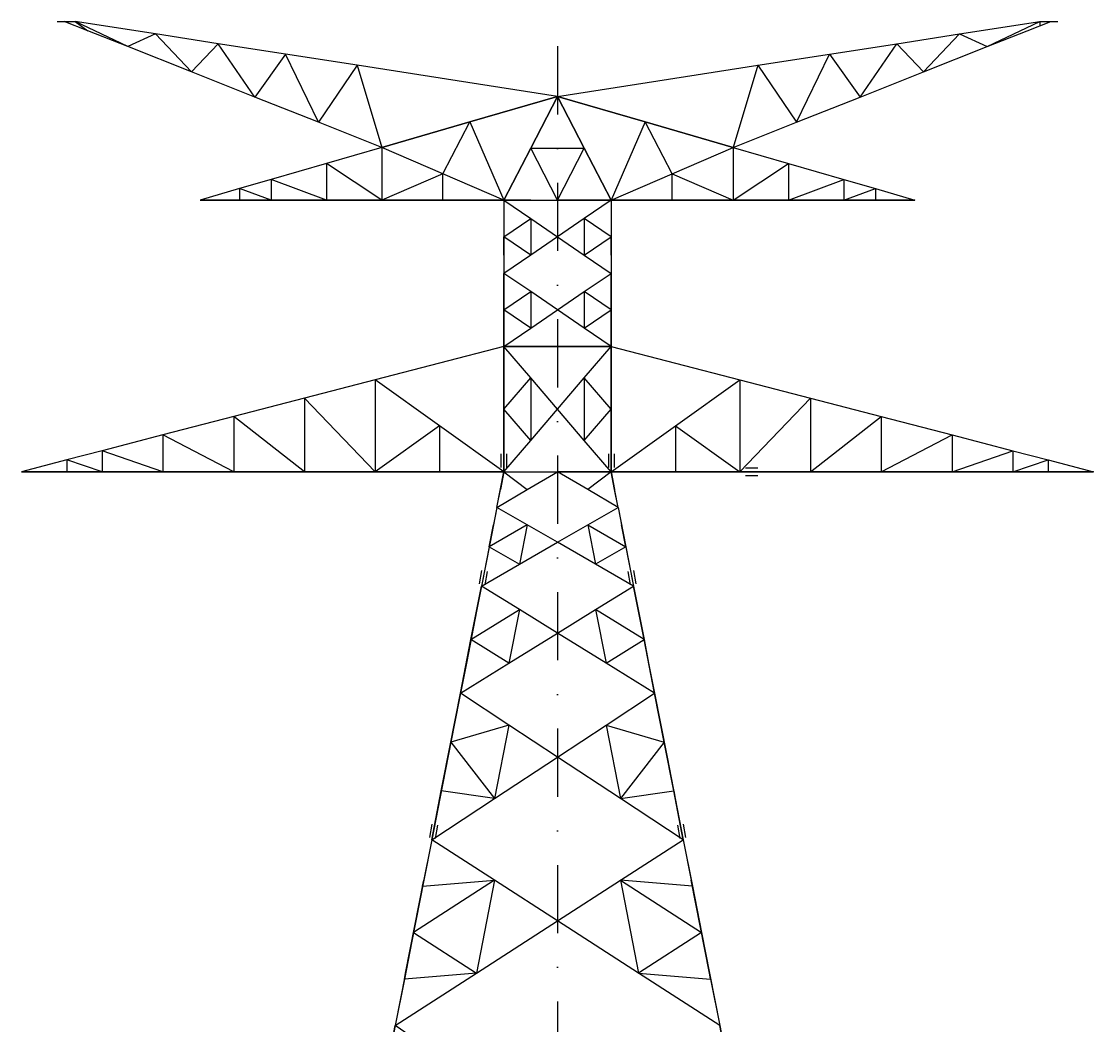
# Model space of a CAD drawing. Extents: x 554281 to 570501, y -47677 to -36197.
# Drawn here: x 562955 to 564527, y -46184 to -44712 of the extents above; entities that cross this region are included whole.
import ezdxf

# ---------------------------------------------------------------- set-up
doc = ezdxf.new("R2010")
doc.units = 0
doc.header["$LTSCALE"] = 200
doc.header["$MEASUREMENT"] = 0
doc.linetypes.add('DASHDOT', pattern=[1, 0.5, -0.25, 0, -0.25])
doc.layers.add('LS', color=7, linetype='CONTINUOUS')
doc.layers.add('MZ', color=6, linetype='DASHDOT')

msp = doc.modelspace()

# ---------------------------------------------------------------- linework, layer by layer
at = {"layer": 'LS', "color": 6, "ltscale": 0.01}
for p, q in [((563007.608, -44712.007), (563018.088, -44712.007)), ((563052.567, -44725.684), (563018.088, -44712.007)), ((563052.567, -44725.684), (563018.088, -44712.007)), ((563018.088, -44712.007), (563033.808, -44712.007)), ((563111.203, -44748.949), (563033.808, -44712.007)), ((563111.203, -44748.949), (563033.808, -44712.007)), ((563033.808, -44712.007), (563052.567, -44725.684)), ((563033.808, -44712.007), (563052.567, -44725.684)), ((563151.918, -44730.4), (563033.808, -44712.007)), ((563151.918, -44730.4), (563033.808, -44712.007)), ((564330.498, -44730.4), (564448.608, -44712.007)), ((564330.498, -44730.4), (564448.608, -44712.007)), ((564371.213, -44748.949), (564448.608, -44712.007)), ((564371.213, -44748.949), (564448.608, -44712.007)), ((564429.849, -44725.684), (564464.328, -44712.007)), ((564429.849, -44725.684), (564464.328, -44712.007)), ((564448.608, -44712.007), (564464.328, -44712.007)), ((564448.608, -44712.007), (564448.608, -44718.243)), ((564464.328, -44712.007), (564474.808, -44712.007)), ((563111.203, -44748.949), (563052.567, -44725.684)), ((563111.203, -44748.949), (563052.567, -44725.684)), ((563111.203, -44748.949), (563052.567, -44725.684)), ((563111.203, -44748.949), (563052.567, -44725.684)), ((563151.918, -44730.4), (563111.203, -44748.949)), ((563151.918, -44730.4), (563111.203, -44748.949)), ((563204.37, -44785.891), (563151.918, -44730.4)), ((563204.37, -44785.891), (563151.918, -44730.4)), ((563243.827, -44744.652), (563151.918, -44730.4)), ((563243.827, -44744.652), (563151.918, -44730.4)), ((563243.827, -44744.652), (563151.918, -44730.4)), ((563243.827, -44744.652), (563151.918, -44730.4)), ((564238.589, -44744.652), (564330.498, -44730.4)), ((564238.589, -44744.652), (564330.498, -44730.4)), ((564238.589, -44744.652), (564330.498, -44730.4)), ((564238.589, -44744.652), (564330.498, -44730.4)), ((564278.046, -44785.891), (564330.498, -44730.4)), ((564278.046, -44785.891), (564330.498, -44730.4)), ((564330.498, -44730.4), (564371.213, -44748.949)), ((564330.498, -44730.4), (564371.213, -44748.949)), ((564371.213, -44748.949), (564429.849, -44725.684)), ((564371.213, -44748.949), (564429.849, -44725.684)), ((564371.213, -44748.949), (564429.849, -44725.684)), ((564371.213, -44748.949), (564429.849, -44725.684)), ((563204.37, -44785.891), (563111.203, -44748.949)), ((563204.37, -44785.891), (563111.203, -44748.949)), ((563204.37, -44785.891), (563111.203, -44748.949)), ((563204.37, -44785.891), (563111.203, -44748.949)), ((563243.827, -44744.652), (563204.37, -44785.891)), ((563243.827, -44744.652), (563204.37, -44785.891)), ((563297.485, -44822.833), (563243.827, -44744.652)), ((563297.485, -44822.833), (563243.827, -44744.652)), ((563342.234, -44760.006), (563243.827, -44744.652)), ((563342.234, -44760.006), (563243.827, -44744.652)), ((563342.234, -44760.006), (563243.827, -44744.652)), ((563342.234, -44760.006), (563243.827, -44744.652)), ((564140.182, -44760.006), (564238.589, -44744.652)), ((564140.182, -44760.006), (564238.589, -44744.652)), ((564140.182, -44760.006), (564238.589, -44744.652)), ((564140.182, -44760.006), (564238.589, -44744.652)), ((564184.931, -44822.833), (564238.589, -44744.652)), ((564184.931, -44822.833), (564238.589, -44744.652)), ((564238.589, -44744.652), (564278.046, -44785.891)), ((564238.589, -44744.652), (564278.046, -44785.891)), ((564278.046, -44785.891), (564371.213, -44748.949)), ((564278.046, -44785.891), (564371.213, -44748.949)), ((564278.046, -44785.891), (564371.213, -44748.949)), ((564278.046, -44785.891), (564371.213, -44748.949)), ((563342.234, -44760.006), (563297.485, -44822.833)), ((563342.234, -44760.006), (563297.485, -44822.833)), ((563390.6, -44859.775), (563342.234, -44760.006)), ((563390.6, -44859.775), (563342.234, -44760.006)), ((563447.244, -44776.302), (563342.234, -44760.006)), ((563447.244, -44776.302), (563342.234, -44760.006)), ((563447.244, -44776.302), (563342.234, -44760.006)), ((563447.244, -44776.302), (563342.234, -44760.006)), ((564035.172, -44776.302), (564140.182, -44760.006)), ((564035.172, -44776.302), (564140.182, -44760.006)), ((564035.172, -44776.302), (564140.182, -44760.006)), ((564035.172, -44776.302), (564140.182, -44760.006)), ((564091.816, -44859.775), (564140.182, -44760.006)), ((564091.816, -44859.775), (564140.182, -44760.006)), ((564140.182, -44760.006), (564184.931, -44822.833)), ((564140.182, -44760.006), (564184.931, -44822.833)), ((563297.485, -44822.833), (563204.37, -44785.891)), ((563297.485, -44822.833), (563204.37, -44785.891)), ((563297.485, -44822.833), (563204.37, -44785.891)), ((563297.485, -44822.833), (563204.37, -44785.891)), ((563447.244, -44776.302), (563390.6, -44859.775)), ((563447.244, -44776.302), (563390.6, -44859.775)), ((563447.244, -44776.302), (563483.767, -44896.717)), ((563447.244, -44776.302), (563483.767, -44896.717)), ((563447.244, -44776.302), (563483.767, -44896.717)), ((563447.244, -44776.302), (563483.767, -44896.717)), ((563594.226, -44799.201), (563447.244, -44776.302)), ((563594.226, -44799.201), (563447.244, -44776.302)), ((563594.226, -44799.201), (563447.244, -44776.302)), ((563888.19, -44799.201), (564035.172, -44776.302)), ((563888.19, -44799.201), (564035.172, -44776.302)), ((563888.19, -44799.201), (564035.172, -44776.302)), ((563888.19, -44799.201), (564035.172, -44776.302)), ((564035.172, -44776.302), (563998.649, -44896.717)), ((564035.172, -44776.302), (563998.649, -44896.717)), ((564035.172, -44776.302), (563998.649, -44896.717)), ((564035.172, -44776.302), (563998.649, -44896.717)), ((564035.172, -44776.302), (564091.816, -44859.775)), ((564035.172, -44776.302), (564091.816, -44859.775)), ((564184.931, -44822.833), (564278.046, -44785.891)), ((564184.931, -44822.833), (564278.046, -44785.891)), ((564184.931, -44822.833), (564278.046, -44785.891)), ((564184.931, -44822.833), (564278.046, -44785.891)), ((563741.208, -44822.047), (563594.226, -44799.201)), ((563741.208, -44822.047), (563594.226, -44799.201)), ((563741.208, -44822.047), (563594.226, -44799.201)), ((563741.208, -44822.047), (563888.19, -44799.201)), ((563741.208, -44822.047), (563888.19, -44799.201)), ((563741.208, -44822.047), (563888.19, -44799.201)), ((563741.208, -44822.047), (563888.19, -44799.201)), ((563390.6, -44859.775), (563297.485, -44822.833)), ((563390.6, -44859.775), (563297.485, -44822.833)), ((563390.6, -44859.775), (563297.485, -44822.833)), ((563390.6, -44859.775), (563297.485, -44822.833)), ((563741.208, -44822.047), (563612.461, -44859.356)), ((563741.208, -44822.047), (563612.461, -44859.356)), ((563612.461, -44859.356), (563741.208, -44822.047)), ((563612.461, -44859.356), (563741.208, -44822.047)), ((563741.208, -44822.047), (563701.908, -44898.027)), ((563741.208, -44822.047), (563701.908, -44898.027)), ((563701.908, -44898.027), (563741.208, -44822.047)), ((563701.908, -44898.027), (563741.208, -44822.047)), ((563741.208, -44822.047), (563780.508, -44898.027)), ((563741.208, -44822.047), (563780.508, -44898.027)), ((563741.208, -44822.047), (563869.955, -44859.356)), ((563741.208, -44822.047), (563869.955, -44859.356)), ((563780.508, -44898.027), (563741.208, -44822.047)), ((563780.508, -44898.027), (563741.208, -44822.047)), ((563869.955, -44859.356), (563741.208, -44822.047)), ((563869.955, -44859.356), (563741.208, -44822.047)), ((564091.816, -44859.775), (564184.931, -44822.833)), ((564091.816, -44859.775), (564184.931, -44822.833)), ((564091.816, -44859.775), (564184.931, -44822.833)), ((564091.816, -44859.775), (564184.931, -44822.833)), ((563483.767, -44896.717), (563390.6, -44859.775)), ((563483.767, -44896.717), (563390.6, -44859.775)), ((563483.767, -44896.717), (563390.6, -44859.775)), ((563483.767, -44896.717), (563390.6, -44859.775)), ((563612.461, -44859.356), (563483.767, -44896.717)), ((563612.461, -44859.356), (563483.767, -44896.717)), ((563483.767, -44896.717), (563612.461, -44859.356)), ((563483.767, -44896.717), (563612.461, -44859.356)), ((563573.161, -44935.336), (563612.461, -44859.356)), ((563573.161, -44935.336), (563612.461, -44859.356)), ((563612.461, -44859.356), (563662.608, -44974.007)), ((563612.461, -44859.356), (563662.608, -44974.007)), ((563869.955, -44859.356), (563819.808, -44974.007)), ((563869.955, -44859.356), (563819.808, -44974.007)), ((563869.955, -44859.356), (563998.649, -44896.717)), ((563869.955, -44859.356), (563998.649, -44896.717)), ((563909.255, -44935.336), (563869.955, -44859.356)), ((563909.255, -44935.336), (563869.955, -44859.356)), ((563998.649, -44896.717), (563869.955, -44859.356)), ((563998.649, -44896.717), (563869.955, -44859.356)), ((563998.649, -44896.717), (564091.816, -44859.775)), ((563998.649, -44896.717), (564091.816, -44859.775)), ((563998.649, -44896.717), (564091.816, -44859.775)), ((563998.649, -44896.717), (564091.816, -44859.775)), ((563483.767, -44896.717), (563402.599, -44920.245)), ((563483.767, -44896.717), (563402.599, -44920.245)), ((563573.161, -44935.336), (563483.767, -44896.717)), ((563573.161, -44935.336), (563483.767, -44896.717)), ((563483.767, -44896.717), (563483.767, -44974.007)), ((563483.767, -44896.717), (563483.767, -44974.007)), ((563573.161, -44935.336), (563483.767, -44896.717)), ((563573.161, -44935.336), (563483.767, -44896.717)), ((563483.767, -44896.717), (563483.767, -44974.007)), ((563483.767, -44896.717), (563483.767, -44974.007)), ((563701.908, -44898.027), (563662.608, -44974.007)), ((563701.908, -44898.027), (563662.608, -44974.007)), ((563662.608, -44974.007), (563701.908, -44898.027)), ((563662.608, -44974.007), (563701.908, -44898.027)), ((563741.208, -44974.007), (563701.908, -44898.027)), ((563741.208, -44974.007), (563701.908, -44898.027)), ((563701.908, -44898.027), (563780.508, -44898.027)), ((563701.908, -44898.027), (563780.508, -44898.027)), ((563741.208, -44974.007), (563780.508, -44898.027)), ((563741.208, -44974.007), (563780.508, -44898.027)), ((563780.508, -44898.027), (563819.808, -44974.007)), ((563780.508, -44898.027), (563819.808, -44974.007)), ((563819.808, -44974.007), (563780.508, -44898.027)), ((563819.808, -44974.007), (563780.508, -44898.027)), ((563909.255, -44935.336), (563998.649, -44896.717)), ((563909.255, -44935.336), (563998.649, -44896.717)), ((563909.255, -44935.336), (563998.649, -44896.717)), ((563909.255, -44935.336), (563998.649, -44896.717)), ((563998.649, -44896.717), (563998.649, -44974.007)), ((563998.649, -44896.717), (563998.649, -44974.007)), ((563998.649, -44896.717), (563998.649, -44974.007)), ((563998.649, -44896.717), (563998.649, -44974.007)), ((563998.649, -44896.717), (564079.817, -44920.245)), ((563998.649, -44896.717), (564079.817, -44920.245)), ((563402.599, -44920.245), (563321.484, -44943.772)), ((563402.599, -44920.245), (563321.484, -44943.772)), ((563483.767, -44974.007), (563402.599, -44920.245)), ((563483.767, -44974.007), (563402.599, -44920.245)), ((563402.599, -44920.245), (563402.652, -44974.007)), ((563402.599, -44920.245), (563402.652, -44974.007)), ((563998.649, -44974.007), (564079.817, -44920.245)), ((563998.649, -44974.007), (564079.817, -44920.245)), ((564079.817, -44920.245), (564079.764, -44974.007)), ((564079.817, -44920.245), (564079.764, -44974.007)), ((564079.817, -44920.245), (564160.932, -44943.772)), ((564079.817, -44920.245), (564160.932, -44943.772)), ((563573.161, -44935.336), (563483.767, -44974.007)), ((563573.161, -44935.336), (563483.767, -44974.007)), ((563662.608, -44974.007), (563573.161, -44935.336)), ((563662.608, -44974.007), (563573.161, -44935.336)), ((563662.608, -44974.007), (563573.161, -44935.336)), ((563662.608, -44974.007), (563573.161, -44935.336)), ((563573.214, -44974.007), (563573.161, -44935.336)), ((563573.214, -44974.007), (563573.161, -44935.336)), ((563819.808, -44974.007), (563909.255, -44935.336)), ((563819.808, -44974.007), (563909.255, -44935.336)), ((563819.808, -44974.007), (563909.255, -44935.336)), ((563819.808, -44974.007), (563909.255, -44935.336)), ((563909.202, -44974.007), (563909.255, -44935.336)), ((563909.202, -44974.007), (563909.255, -44935.336)), ((563909.255, -44935.336), (563998.649, -44974.007)), ((563909.255, -44935.336), (563998.649, -44974.007)), ((563275.162, -44957.187), (563217.208, -44974.007)), ((563275.162, -44957.187), (563217.208, -44974.007)), ((563321.484, -44943.772), (563275.162, -44957.187)), ((563321.484, -44943.772), (563275.162, -44957.187)), ((563321.536, -44974.007), (563275.162, -44957.187)), ((563321.536, -44974.007), (563275.162, -44957.187)), ((563275.162, -44957.187), (563275.162, -44974.007)), ((563275.162, -44957.187), (563275.162, -44974.007)), ((563402.652, -44974.007), (563321.484, -44943.772)), ((563402.652, -44974.007), (563321.484, -44943.772)), ((563321.484, -44943.772), (563321.536, -44974.007)), ((563321.484, -44943.772), (563321.536, -44974.007)), ((563321.484, -44943.772), (563321.536, -44974.007)), ((564079.764, -44974.007), (564160.932, -44943.772)), ((564079.764, -44974.007), (564160.932, -44943.772)), ((564160.932, -44943.772), (564160.88, -44974.007)), ((564160.932, -44943.772), (564160.88, -44974.007)), ((564160.932, -44943.772), (564160.88, -44974.007)), ((564160.88, -44974.007), (564207.254, -44957.187)), ((564160.88, -44974.007), (564207.254, -44957.187)), ((564160.932, -44943.772), (564207.254, -44957.187)), ((564160.932, -44943.772), (564207.254, -44957.187)), ((564207.254, -44957.187), (564207.254, -44974.007)), ((564207.254, -44957.187), (564207.254, -44974.007)), ((564207.254, -44957.187), (564265.208, -44974.007)), ((564207.254, -44957.187), (564265.208, -44974.007)), ((563217.208, -44974.007), (563275.162, -44974.007)), ((563275.162, -44974.007), (563217.208, -44974.007)), ((563275.162, -44974.007), (563217.208, -44974.007)), ((563275.162, -44974.007), (563217.208, -44974.007)), ((563275.162, -44974.007), (563321.536, -44974.007)), ((563321.536, -44974.007), (563275.162, -44974.007)), ((563321.536, -44974.007), (563275.162, -44974.007)), ((563321.536, -44974.007), (563275.162, -44974.007)), ((563321.536, -44974.007), (563402.652, -44974.007)), ((563402.652, -44974.007), (563321.536, -44974.007)), ((563402.652, -44974.007), (563321.536, -44974.007)), ((563402.652, -44974.007), (563321.536, -44974.007)), ((563402.652, -44974.007), (563483.767, -44974.007)), ((563483.767, -44974.007), (563402.652, -44974.007)), ((563483.767, -44974.007), (563402.652, -44974.007)), ((563483.767, -44974.007), (563402.652, -44974.007)), ((563483.767, -44974.007), (563573.214, -44974.007)), ((563573.214, -44974.007), (563483.767, -44974.007)), ((563573.214, -44974.007), (563483.767, -44974.007)), ((563573.214, -44974.007), (563483.767, -44974.007)), ((563573.214, -44974.007), (563662.608, -44974.007)), ((563662.608, -44974.007), (563573.214, -44974.007)), ((563662.608, -44974.007), (563573.214, -44974.007)), ((563662.608, -44974.007), (563573.214, -44974.007)), ((563662.608, -44974.007), (563662.608, -45027.717)), ((563662.608, -44974.007), (563662.608, -45027.717)), ((563662.608, -44974.007), (563701.908, -45000.836)), ((563662.608, -44974.007), (563701.908, -45000.836)), ((563662.608, -44974.007), (563662.608, -45000.836)), ((563662.608, -44974.007), (563662.608, -45000.836)), ((563662.608, -44974.007), (563741.208, -44974.007)), ((563662.608, -44974.007), (563741.208, -44974.007)), ((563701.908, -44974.007), (563662.608, -44974.007)), ((563662.608, -44974.007), (563701.908, -44974.007)), ((563662.608, -44974.007), (563701.908, -44974.007)), ((563662.608, -44974.007), (563701.908, -44974.007)), ((563701.908, -44974.007), (563780.508, -44974.007)), ((563701.908, -44974.007), (563780.508, -44974.007)), ((563701.908, -44974.007), (563741.208, -44974.007)), ((563701.908, -44974.007), (563741.208, -44974.007)), ((563741.208, -44974.007), (563819.808, -44974.007)), ((563741.208, -44974.007), (563819.808, -44974.007)), ((563780.508, -44974.007), (563741.208, -44974.007)), ((563780.508, -44974.007), (563741.208, -44974.007)), ((563819.808, -44974.007), (563780.508, -45000.836)), ((563819.808, -44974.007), (563780.508, -45000.836)), ((563780.508, -44974.007), (563819.808, -44974.007)), ((563780.508, -44974.007), (563819.808, -44974.007)), ((563819.808, -44974.007), (563780.508, -44974.007)), ((563819.808, -44974.007), (563780.508, -44974.007)), ((563819.808, -44974.007), (563819.808, -45027.717)), ((563819.808, -44974.007), (563819.808, -45027.717)), ((563819.808, -44974.007), (563819.808, -45000.836)), ((563819.808, -44974.007), (563819.808, -45000.836)), ((563819.808, -44974.007), (563909.202, -44974.007)), ((563909.202, -44974.007), (563819.808, -44974.007)), ((563819.808, -44974.007), (563909.202, -44974.007)), ((563819.808, -44974.007), (563909.202, -44974.007)), ((563909.202, -44974.007), (563998.649, -44974.007)), ((563998.649, -44974.007), (563909.202, -44974.007)), ((563909.202, -44974.007), (563998.649, -44974.007)), ((563909.202, -44974.007), (563998.649, -44974.007)), ((563998.649, -44974.007), (564079.764, -44974.007)), ((564079.764, -44974.007), (563998.649, -44974.007)), ((563998.649, -44974.007), (564079.764, -44974.007)), ((563998.649, -44974.007), (564079.764, -44974.007)), ((564079.764, -44974.007), (564160.88, -44974.007)), ((564160.88, -44974.007), (564079.764, -44974.007)), ((564079.764, -44974.007), (564160.88, -44974.007)), ((564079.764, -44974.007), (564160.88, -44974.007)), ((564160.88, -44974.007), (564207.254, -44974.007)), ((564207.254, -44974.007), (564160.88, -44974.007)), ((564160.88, -44974.007), (564207.254, -44974.007)), ((564160.88, -44974.007), (564207.254, -44974.007)), ((564207.254, -44974.007), (564265.208, -44974.007)), ((564265.208, -44974.007), (564207.254, -44974.007)), ((564207.254, -44974.007), (564265.208, -44974.007)), ((564207.254, -44974.007), (564265.208, -44974.007)), ((563662.608, -45027.717), (563701.908, -45000.836)), ((563662.608, -45027.717), (563701.908, -45000.836)), ((563662.608, -45000.836), (563662.608, -45027.717)), ((563662.608, -45000.836), (563662.608, -45027.717)), ((563662.608, -45000.836), (563662.608, -45054.598)), ((563662.608, -45000.836), (563662.608, -45054.598)), ((563662.608, -45000.836), (563662.608, -45027.717)), ((563662.608, -45000.836), (563662.608, -45027.717)), ((563701.908, -45000.836), (563701.908, -45054.598)), ((563701.908, -45000.836), (563701.908, -45054.598)), ((563701.908, -45000.836), (563741.208, -45027.717)), ((563701.908, -45000.836), (563741.208, -45027.717)), ((563780.508, -45000.836), (563741.208, -45027.717)), ((563780.508, -45000.836), (563741.208, -45027.717)), ((563780.508, -45000.836), (563780.508, -45054.598)), ((563780.508, -45000.836), (563780.508, -45054.598)), ((563819.808, -45027.717), (563780.508, -45000.836)), ((563819.808, -45027.717), (563780.508, -45000.836)), ((563819.808, -45000.836), (563819.808, -45027.717)), ((563819.808, -45000.836), (563819.808, -45027.717)), ((563819.808, -45000.836), (563819.808, -45054.598)), ((563819.808, -45000.836), (563819.808, -45054.598)), ((563819.808, -45000.836), (563819.808, -45027.717)), ((563819.808, -45000.836), (563819.808, -45027.717)), ((563701.908, -45054.598), (563662.608, -45027.717)), ((563701.908, -45054.598), (563662.608, -45027.717)), ((563662.608, -45054.598), (563662.608, -45027.717)), ((563662.608, -45054.598), (563662.608, -45027.717)), ((563662.608, -45027.717), (563662.608, -45081.427)), ((563662.608, -45027.717), (563662.608, -45081.427)), ((563662.608, -45027.717), (563662.608, -45054.598)), ((563662.608, -45027.717), (563662.608, -45054.598)), ((563741.208, -45027.717), (563701.908, -45054.598)), ((563741.208, -45027.717), (563701.908, -45054.598)), ((563741.208, -45027.717), (563780.508, -45054.598)), ((563741.208, -45027.717), (563780.508, -45054.598)), ((563780.508, -45054.598), (563819.808, -45027.717)), ((563780.508, -45054.598), (563819.808, -45027.717)), ((563819.808, -45054.598), (563819.808, -45027.717)), ((563819.808, -45054.598), (563819.808, -45027.717)), ((563819.808, -45027.717), (563819.808, -45081.427)), ((563819.808, -45027.717), (563819.808, -45081.427)), ((563819.808, -45027.717), (563819.808, -45054.598)), ((563819.808, -45027.717), (563819.808, -45054.598)), ((563701.908, -45054.598), (563662.608, -45081.427)), ((563701.908, -45054.598), (563662.608, -45081.427)), ((563662.608, -45054.598), (563662.608, -45081.427)), ((563662.608, -45054.598), (563662.608, -45081.427)), ((563780.508, -45054.598), (563819.808, -45081.427)), ((563780.508, -45054.598), (563819.808, -45081.427)), ((563819.808, -45054.598), (563819.808, -45081.427)), ((563819.808, -45054.598), (563819.808, -45081.427)), ((563662.608, -45135.137), (563662.608, -45081.427)), ((563662.608, -45135.137), (563662.608, -45081.427)), ((563701.908, -45108.256), (563662.608, -45081.427)), ((563701.908, -45108.256), (563662.608, -45081.427)), ((563662.608, -45081.427), (563662.608, -45108.256)), ((563662.608, -45081.427), (563662.608, -45108.256)), ((563780.508, -45108.256), (563819.808, -45081.427)), ((563780.508, -45108.256), (563819.808, -45081.427)), ((563819.808, -45135.137), (563819.808, -45081.427)), ((563819.808, -45135.137), (563819.808, -45081.427)), ((563819.808, -45081.427), (563819.808, -45108.256)), ((563819.808, -45081.427), (563819.808, -45108.256)), ((563662.608, -45135.137), (563701.908, -45108.256)), ((563662.608, -45135.137), (563701.908, -45108.256)), ((563662.608, -45135.137), (563662.608, -45108.256)), ((563662.608, -45135.137), (563662.608, -45108.256)), ((563662.608, -45108.256), (563662.608, -45162.018)), ((563662.608, -45108.256), (563662.608, -45162.018)), ((563662.608, -45108.256), (563662.608, -45135.137)), ((563662.608, -45108.256), (563662.608, -45135.137)), ((563701.908, -45108.256), (563701.908, -45162.018)), ((563701.908, -45108.256), (563701.908, -45162.018)), ((563741.208, -45135.137), (563701.908, -45108.256)), ((563741.208, -45135.137), (563701.908, -45108.256)), ((563741.208, -45135.137), (563780.508, -45108.256)), ((563741.208, -45135.137), (563780.508, -45108.256)), ((563819.808, -45135.137), (563780.508, -45108.256)), ((563819.808, -45135.137), (563780.508, -45108.256)), ((563780.508, -45108.256), (563780.508, -45162.018)), ((563780.508, -45108.256), (563780.508, -45162.018)), ((563819.808, -45135.137), (563819.808, -45108.256)), ((563819.808, -45135.137), (563819.808, -45108.256)), ((563819.808, -45108.256), (563819.808, -45162.018)), ((563819.808, -45108.256), (563819.808, -45162.018)), ((563819.808, -45108.256), (563819.808, -45135.137)), ((563819.808, -45108.256), (563819.808, -45135.137)), ((563701.908, -45162.018), (563662.608, -45135.137)), ((563701.908, -45162.018), (563662.608, -45135.137)), ((563662.608, -45162.018), (563662.608, -45135.137)), ((563662.608, -45162.018), (563662.608, -45135.137)), ((563662.608, -45188.847), (563662.608, -45135.137)), ((563662.608, -45188.847), (563662.608, -45135.137)), ((563662.608, -45135.137), (563662.608, -45162.018)), ((563662.608, -45135.137), (563662.608, -45162.018)), ((563701.908, -45162.018), (563741.208, -45135.137)), ((563701.908, -45162.018), (563741.208, -45135.137)), ((563780.508, -45162.018), (563741.208, -45135.137)), ((563780.508, -45162.018), (563741.208, -45135.137)), ((563780.508, -45162.018), (563819.808, -45135.137)), ((563780.508, -45162.018), (563819.808, -45135.137)), ((563819.808, -45162.018), (563819.808, -45135.137)), ((563819.808, -45162.018), (563819.808, -45135.137)), ((563819.808, -45188.847), (563819.808, -45135.137)), ((563819.808, -45188.847), (563819.808, -45135.137)), ((563819.808, -45135.137), (563819.808, -45162.018)), ((563819.808, -45135.137), (563819.808, -45162.018)), ((563662.608, -45188.847), (563701.908, -45162.018)), ((563662.608, -45188.847), (563701.908, -45162.018)), ((563662.608, -45162.018), (563662.608, -45188.847)), ((563662.608, -45162.018), (563662.608, -45188.847)), ((563819.808, -45188.847), (563780.508, -45162.018)), ((563819.808, -45188.847), (563780.508, -45162.018)), ((563819.808, -45162.018), (563819.808, -45188.847)), ((563819.808, -45162.018), (563819.808, -45188.847)), ((563662.608, -45188.847), (563568.288, -45213.318)), ((563662.608, -45188.847), (563568.288, -45213.318)), ((563662.608, -45188.847), (563568.288, -45213.318)), ((563662.608, -45188.847), (563568.288, -45213.318)), ((563662.608, -45188.847), (563819.808, -45188.847)), ((563662.608, -45188.847), (563819.808, -45188.847)), ((563662.608, -45188.847), (563819.808, -45188.847)), ((563819.808, -45188.847), (563662.608, -45188.847)), ((563662.608, -45280.547), (563662.608, -45188.847)), ((563662.608, -45280.547), (563662.608, -45188.847)), ((563701.908, -45234.697), (563662.608, -45188.847)), ((563701.908, -45234.697), (563662.608, -45188.847)), ((563662.608, -45188.847), (563662.608, -45234.697)), ((563662.608, -45188.847), (563662.608, -45234.697)), ((563780.508, -45234.697), (563819.808, -45188.847)), ((563780.508, -45234.697), (563819.808, -45188.847)), ((563819.808, -45188.847), (563914.128, -45213.318)), ((563819.808, -45188.847), (563914.128, -45213.318)), ((563819.808, -45280.547), (563819.808, -45188.847)), ((563819.808, -45280.547), (563819.808, -45188.847)), ((563819.808, -45188.847), (563819.808, -45234.697)), ((563819.808, -45188.847), (563819.808, -45234.697)), ((563819.808, -45188.847), (563914.128, -45213.318)), ((563819.808, -45188.847), (563914.128, -45213.318)), ((563568.288, -45213.318), (563473.968, -45237.736)), ((563568.288, -45213.318), (563473.968, -45237.736)), ((563568.288, -45213.318), (563473.968, -45237.736)), ((563568.288, -45213.318), (563473.968, -45237.736)), ((563914.128, -45213.318), (564008.448, -45237.736)), ((563914.128, -45213.318), (564008.448, -45237.736)), ((563914.128, -45213.318), (564008.448, -45237.736)), ((563914.128, -45213.318), (564008.448, -45237.736)), ((563473.968, -45237.736), (563370.216, -45264.67)), ((563473.968, -45237.736), (563370.216, -45264.67)), ((563568.288, -45305.018), (563473.968, -45237.736)), ((563568.288, -45305.018), (563473.968, -45237.736)), ((563473.968, -45237.736), (563473.968, -45372.247)), ((563473.968, -45237.736), (563473.968, -45372.247)), ((563568.288, -45305.018), (563473.968, -45237.736)), ((563568.288, -45305.018), (563473.968, -45237.736)), ((563473.968, -45237.736), (563473.968, -45372.247)), ((563473.968, -45237.736), (563473.968, -45372.247)), ((563662.608, -45280.547), (563701.908, -45234.697)), ((563662.608, -45280.547), (563701.908, -45234.697)), ((563662.608, -45280.547), (563662.608, -45234.697)), ((563662.608, -45280.547), (563662.608, -45234.697)), ((563662.608, -45234.697), (563662.608, -45326.397)), ((563662.608, -45234.697), (563662.608, -45326.397)), ((563662.608, -45234.697), (563662.608, -45280.547)), ((563662.608, -45234.697), (563662.608, -45280.547)), ((563701.908, -45234.697), (563701.908, -45326.397)), ((563701.908, -45234.697), (563701.908, -45326.397)), ((563741.208, -45280.547), (563701.908, -45234.697)), ((563741.208, -45280.547), (563701.908, -45234.697)), ((563741.208, -45280.547), (563780.508, -45234.697)), ((563741.208, -45280.547), (563780.508, -45234.697)), ((563819.808, -45280.547), (563780.508, -45234.697)), ((563819.808, -45280.547), (563780.508, -45234.697)), ((563780.508, -45234.697), (563780.508, -45326.397)), ((563780.508, -45234.697), (563780.508, -45326.397)), ((563819.808, -45280.547), (563819.808, -45234.697)), ((563819.808, -45280.547), (563819.808, -45234.697)), ((563819.808, -45234.697), (563819.808, -45326.397)), ((563819.808, -45234.697), (563819.808, -45326.397)), ((563819.808, -45234.697), (563819.808, -45280.547)), ((563819.808, -45234.697), (563819.808, -45280.547)), ((563914.128, -45305.018), (564008.448, -45237.736)), ((563914.128, -45305.018), (564008.448, -45237.736)), ((563914.128, -45305.018), (564008.448, -45237.736)), ((563914.128, -45305.018), (564008.448, -45237.736)), ((564008.448, -45237.736), (564008.448, -45372.247)), ((564008.448, -45237.736), (564008.448, -45372.247)), ((564008.448, -45237.736), (564008.448, -45372.247)), ((564008.448, -45237.736), (564008.448, -45372.247)), ((564008.448, -45237.736), (564112.2, -45264.67)), ((564008.448, -45237.736), (564112.2, -45264.67)), ((563370.216, -45264.67), (563266.464, -45291.551)), ((563370.216, -45264.67), (563266.464, -45291.551)), ((563473.968, -45372.247), (563370.216, -45264.67)), ((563473.968, -45372.247), (563370.216, -45264.67)), ((563370.216, -45264.67), (563370.216, -45372.247)), ((563370.216, -45264.67), (563370.216, -45372.247)), ((564008.448, -45372.247), (564112.2, -45264.67)), ((564008.448, -45372.247), (564112.2, -45264.67)), ((564112.2, -45264.67), (564112.2, -45372.247)), ((564112.2, -45264.67), (564112.2, -45372.247)), ((564112.2, -45264.67), (564215.952, -45291.551)), ((564112.2, -45264.67), (564215.952, -45291.551)), ((563701.908, -45326.397), (563662.608, -45280.547)), ((563701.908, -45326.397), (563662.608, -45280.547)), ((563662.608, -45326.397), (563662.608, -45280.547)), ((563662.608, -45326.397), (563662.608, -45280.547)), ((563662.608, -45372.247), (563662.608, -45280.547)), ((563662.608, -45372.247), (563662.608, -45280.547)), ((563662.608, -45280.547), (563662.608, -45326.397)), ((563662.608, -45280.547), (563662.608, -45326.397)), ((563701.908, -45326.397), (563741.208, -45280.547)), ((563701.908, -45326.397), (563741.208, -45280.547)), ((563780.508, -45326.397), (563741.208, -45280.547)), ((563780.508, -45326.397), (563741.208, -45280.547)), ((563780.508, -45326.397), (563819.808, -45280.547)), ((563780.508, -45326.397), (563819.808, -45280.547)), ((563819.808, -45326.397), (563819.808, -45280.547)), ((563819.808, -45326.397), (563819.808, -45280.547)), ((563819.808, -45372.247), (563819.808, -45280.547)), ((563819.808, -45372.247), (563819.808, -45280.547)), ((563819.808, -45280.547), (563819.808, -45326.397)), ((563819.808, -45280.547), (563819.808, -45326.397)), ((563266.464, -45291.551), (563162.712, -45318.432)), ((563266.464, -45291.551), (563162.712, -45318.432)), ((563370.216, -45372.247), (563266.464, -45291.551)), ((563370.216, -45372.247), (563266.464, -45291.551)), ((563266.464, -45291.551), (563266.464, -45372.247)), ((563266.464, -45291.551), (563266.464, -45372.247)), ((563568.288, -45305.018), (563473.968, -45372.247)), ((563568.288, -45305.018), (563473.968, -45372.247)), ((563662.608, -45372.247), (563568.288, -45305.018)), ((563662.608, -45372.247), (563568.288, -45305.018)), ((563662.608, -45372.247), (563568.288, -45305.018)), ((563662.608, -45372.247), (563568.288, -45305.018)), ((563568.288, -45305.018), (563568.288, -45372.247)), ((563568.288, -45305.018), (563568.288, -45372.247)), ((563819.808, -45372.247), (563914.128, -45305.018)), ((563819.808, -45372.247), (563914.128, -45305.018)), ((563819.808, -45372.247), (563914.128, -45305.018)), ((563819.808, -45372.247), (563914.128, -45305.018)), ((563914.128, -45305.018), (564008.448, -45372.247)), ((563914.128, -45305.018), (564008.448, -45372.247)), ((563914.128, -45305.018), (563914.128, -45372.247)), ((563914.128, -45305.018), (563914.128, -45372.247)), ((564112.2, -45372.247), (564215.952, -45291.551)), ((564112.2, -45372.247), (564215.952, -45291.551)), ((564215.952, -45291.551), (564215.952, -45372.247)), ((564215.952, -45291.551), (564215.952, -45372.247)), ((564215.952, -45291.551), (564319.704, -45318.432)), ((564215.952, -45291.551), (564319.704, -45318.432)), ((563162.712, -45318.432), (563073.789, -45341.488)), ((563162.712, -45318.432), (563073.789, -45341.488)), ((563266.464, -45372.247), (563162.712, -45318.432)), ((563266.464, -45372.247), (563162.712, -45318.432)), ((563162.712, -45318.432), (563162.712, -45372.247)), ((563162.712, -45318.432), (563162.712, -45372.247)), ((563162.712, -45318.432), (563162.712, -45372.247)), ((564215.952, -45372.247), (564319.704, -45318.432)), ((564215.952, -45372.247), (564319.704, -45318.432)), ((564319.704, -45318.432), (564319.704, -45372.247)), ((564319.704, -45318.432), (564319.704, -45372.247)), ((564319.704, -45318.432), (564319.704, -45372.247)), ((564319.704, -45318.432), (564408.627, -45341.488)), ((564319.704, -45318.432), (564408.627, -45341.488)), ((563662.608, -45372.247), (563701.908, -45326.397)), ((563662.608, -45372.247), (563701.908, -45326.397)), ((563662.608, -45326.397), (563662.608, -45372.247)), ((563662.608, -45326.397), (563662.608, -45372.247)), ((563819.808, -45372.247), (563780.508, -45326.397)), ((563819.808, -45372.247), (563780.508, -45326.397)), ((563819.808, -45326.397), (563819.808, -45372.247)), ((563819.808, -45326.397), (563819.808, -45372.247)), ((563073.789, -45341.488), (563021.913, -45354.955)), ((563073.789, -45341.488), (563021.913, -45354.955)), ((563162.712, -45372.247), (563073.789, -45341.488)), ((563162.712, -45372.247), (563073.789, -45341.488)), ((563073.789, -45341.488), (563073.789, -45372.247)), ((563073.789, -45341.488), (563073.789, -45372.247)), ((563658.138, -45345.958), (563658.118, -45365.95)), ((563666.522, -45345.967), (563666.502, -45365.958)), ((563815.894, -45345.967), (563815.915, -45365.958)), ((563824.278, -45345.958), (563824.298, -45365.95)), ((564319.704, -45372.247), (564408.627, -45341.488)), ((564319.704, -45372.247), (564408.627, -45341.488)), ((564408.627, -45341.488), (564408.627, -45372.247)), ((564408.627, -45341.488), (564408.627, -45372.247)), ((564408.627, -45341.488), (564460.503, -45354.955)), ((564408.627, -45341.488), (564460.503, -45354.955)), ((563021.913, -45354.955), (562955.208, -45372.247)), ((563021.913, -45354.955), (562955.208, -45372.247)), ((563073.789, -45372.247), (563021.913, -45354.955)), ((563073.789, -45372.247), (563021.913, -45354.955)), ((563021.913, -45354.955), (563021.913, -45372.247)), ((563021.913, -45354.955), (563021.913, -45372.247)), ((564016.664, -45366.782), (564035.076, -45366.782)), ((564408.627, -45372.247), (564460.503, -45354.955)), ((564408.627, -45372.247), (564460.503, -45354.955)), ((564460.503, -45354.955), (564460.503, -45372.247)), ((564460.503, -45354.955), (564460.503, -45372.247)), ((564460.503, -45354.955), (564527.208, -45372.247)), ((564460.503, -45354.955), (564527.208, -45372.247)), ((562955.208, -45372.247), (563021.913, -45372.247)), ((563021.913, -45372.247), (562955.208, -45372.247)), ((563021.913, -45372.247), (562955.208, -45372.247)), ((563021.913, -45372.247), (562955.208, -45372.247)), ((563021.913, -45372.247), (563073.789, -45372.247)), ((563073.789, -45372.247), (563021.913, -45372.247)), ((563073.789, -45372.247), (563021.913, -45372.247)), ((563073.789, -45372.247), (563021.913, -45372.247)), ((563073.789, -45372.247), (563162.712, -45372.247)), ((563162.712, -45372.247), (563073.789, -45372.247)), ((563162.712, -45372.247), (563073.789, -45372.247)), ((563162.712, -45372.247), (563073.789, -45372.247)), ((563162.712, -45372.247), (563266.464, -45372.247)), ((563266.464, -45372.247), (563162.712, -45372.247)), ((563266.464, -45372.247), (563162.712, -45372.247)), ((563266.464, -45372.247), (563162.712, -45372.247)), ((563266.464, -45372.247), (563370.216, -45372.247)), ((563370.216, -45372.247), (563266.464, -45372.247)), ((563370.216, -45372.247), (563266.464, -45372.247)), ((563370.216, -45372.247), (563266.464, -45372.247)), ((563370.216, -45372.247), (563473.968, -45372.247)), ((563473.968, -45372.247), (563370.216, -45372.247)), ((563473.968, -45372.247), (563370.216, -45372.247)), ((563473.968, -45372.247), (563370.216, -45372.247)), ((563473.968, -45372.247), (563568.288, -45372.247)), ((563568.288, -45372.247), (563473.968, -45372.247)), ((563568.288, -45372.247), (563473.968, -45372.247)), ((563568.288, -45372.247), (563473.968, -45372.247)), ((563568.288, -45372.247), (563662.608, -45372.247)), ((563662.608, -45372.247), (563568.288, -45372.247)), ((563662.608, -45372.247), (563568.288, -45372.247)), ((563662.608, -45372.247), (563568.288, -45372.247)), ((563652.338, -45424.647), (563662.608, -45372.247)), ((563652.338, -45424.647), (563662.608, -45372.247)), ((563657.473, -45398.447), (563662.608, -45372.247)), ((563657.473, -45398.447), (563662.608, -45372.247)), ((563662.608, -45372.247), (563657.473, -45398.447)), ((563662.608, -45372.247), (563657.473, -45398.447)), ((563662.608, -45372.247), (563741.208, -45372.247)), ((563662.608, -45372.247), (563701.908, -45372.247)), ((563662.608, -45372.247), (563701.908, -45372.247)), ((563662.608, -45372.247), (563701.908, -45372.247)), ((563662.608, -45372.247), (563701.908, -45372.247)), ((563662.608, -45372.247), (563741.208, -45372.247)), ((563662.608, -45372.247), (563741.208, -45372.247)), ((563662.608, -45372.247), (563741.208, -45372.247)), ((563662.608, -45372.247), (563701.908, -45372.247)), ((563662.608, -45372.247), (563701.908, -45372.247)), ((563662.608, -45372.247), (563701.908, -45372.247)), ((563662.608, -45372.247), (563701.908, -45372.247)), ((563662.608, -45372.247), (563696.773, -45398.447)), ((563662.608, -45372.247), (563696.773, -45398.447)), ((563696.773, -45398.447), (563741.208, -45372.247)), ((563696.773, -45398.447), (563741.208, -45372.247)), ((563701.908, -45372.247), (563780.508, -45372.247)), ((563701.908, -45372.247), (563780.508, -45372.247)), ((563701.908, -45372.247), (563741.208, -45372.247)), ((563701.908, -45372.247), (563741.208, -45372.247)), ((563701.908, -45372.247), (563780.508, -45372.247)), ((563701.908, -45372.247), (563780.508, -45372.247)), ((563701.908, -45372.247), (563741.208, -45372.247)), ((563701.908, -45372.247), (563741.208, -45372.247)), ((563741.208, -45372.247), (563819.808, -45372.247)), ((563780.508, -45372.247), (563741.208, -45372.247)), ((563780.508, -45372.247), (563741.208, -45372.247)), ((563741.208, -45372.247), (563819.808, -45372.247)), ((563741.208, -45372.247), (563819.808, -45372.247)), ((563741.208, -45372.247), (563819.808, -45372.247)), ((563780.508, -45372.247), (563741.208, -45372.247)), ((563780.508, -45372.247), (563741.208, -45372.247)), ((563785.643, -45398.447), (563741.208, -45372.247)), ((563785.643, -45398.447), (563741.208, -45372.247)), ((563819.808, -45372.247), (563780.508, -45372.247)), ((563780.508, -45372.247), (563819.808, -45372.247)), ((563819.808, -45372.247), (563780.508, -45372.247)), ((563819.808, -45372.247), (563780.508, -45372.247)), ((563819.808, -45372.247), (563780.508, -45372.247)), ((563780.508, -45372.247), (563819.808, -45372.247)), ((563819.808, -45372.247), (563780.508, -45372.247)), ((563819.808, -45372.247), (563780.508, -45372.247)), ((563819.808, -45372.247), (563780.508, -45372.247)), ((563780.508, -45372.247), (563819.808, -45372.247)), ((563819.808, -45372.247), (563780.508, -45372.247)), ((563819.808, -45372.247), (563780.508, -45372.247)), ((563819.808, -45372.247), (563785.643, -45398.447)), ((563819.808, -45372.247), (563785.643, -45398.447)), ((563819.808, -45372.247), (563914.128, -45372.247)), ((563914.128, -45372.247), (563819.808, -45372.247)), ((563819.808, -45372.247), (563914.128, -45372.247)), ((563819.808, -45372.247), (563914.128, -45372.247)), ((563824.943, -45398.447), (563819.808, -45372.247)), ((563824.943, -45398.447), (563819.808, -45372.247)), ((563830.078, -45424.647), (563819.808, -45372.247)), ((563830.078, -45424.647), (563819.808, -45372.247)), ((563819.808, -45372.247), (563824.943, -45398.447)), ((563819.808, -45372.247), (563824.943, -45398.447)), ((563914.128, -45372.247), (564008.448, -45372.247)), ((564008.448, -45372.247), (563914.128, -45372.247)), ((563914.128, -45372.247), (564008.448, -45372.247)), ((563914.128, -45372.247), (564008.448, -45372.247)), ((564008.448, -45372.247), (564112.2, -45372.247)), ((564112.2, -45372.247), (564008.448, -45372.247)), ((564008.448, -45372.247), (564112.2, -45372.247)), ((564008.448, -45372.247), (564112.2, -45372.247)), ((564016.664, -45377.713), (564035.076, -45377.713)), ((564112.2, -45372.247), (564215.952, -45372.247)), ((564215.952, -45372.247), (564112.2, -45372.247)), ((564112.2, -45372.247), (564215.952, -45372.247)), ((564112.2, -45372.247), (564215.952, -45372.247)), ((564215.952, -45372.247), (564319.704, -45372.247)), ((564319.704, -45372.247), (564215.952, -45372.247)), ((564215.952, -45372.247), (564319.704, -45372.247)), ((564215.952, -45372.247), (564319.704, -45372.247)), ((564319.704, -45372.247), (564408.627, -45372.247)), ((564408.627, -45372.247), (564319.704, -45372.247)), ((564319.704, -45372.247), (564408.627, -45372.247)), ((564319.704, -45372.247), (564408.627, -45372.247)), ((564408.627, -45372.247), (564460.503, -45372.247)), ((564460.503, -45372.247), (564408.627, -45372.247)), ((564408.627, -45372.247), (564460.503, -45372.247)), ((564408.627, -45372.247), (564460.503, -45372.247)), ((564460.503, -45372.247), (564527.208, -45372.247)), ((564527.208, -45372.247), (564460.503, -45372.247)), ((564460.503, -45372.247), (564527.208, -45372.247)), ((564460.503, -45372.247), (564527.208, -45372.247)), ((563652.338, -45424.647), (563657.473, -45398.447)), ((563652.338, -45424.647), (563657.473, -45398.447)), ((563652.338, -45424.647), (563696.773, -45398.447)), ((563652.338, -45424.647), (563696.773, -45398.447)), ((563830.078, -45424.647), (563785.643, -45398.447)), ((563830.078, -45424.647), (563785.643, -45398.447)), ((563830.078, -45424.647), (563824.943, -45398.447)), ((563830.078, -45424.647), (563824.943, -45398.447)), ((563652.338, -45424.647), (563641.019, -45482.287)), ((563652.338, -45424.647), (563641.019, -45482.287)), ((563652.338, -45424.647), (563647.307, -45450.218)), ((563652.338, -45424.647), (563647.307, -45450.218)), ((563696.773, -45450.218), (563652.338, -45424.647)), ((563696.773, -45450.218), (563652.338, -45424.647)), ((563785.643, -45450.218), (563830.078, -45424.647)), ((563785.643, -45450.218), (563830.078, -45424.647)), ((563830.078, -45424.647), (563835.109, -45450.218)), ((563830.078, -45424.647), (563835.109, -45450.218)), ((563830.078, -45424.647), (563841.397, -45482.287)), ((563830.078, -45424.647), (563841.397, -45482.287)), ((563647.307, -45450.218), (563636.041, -45507.858)), ((563647.307, -45450.218), (563636.041, -45507.858)), ((563641.019, -45482.287), (563647.307, -45450.218)), ((563641.019, -45482.287), (563647.307, -45450.218)), ((563696.773, -45450.218), (563641.019, -45482.287)), ((563696.773, -45450.218), (563641.019, -45482.287)), ((563647.307, -45450.218), (563642.329, -45475.79)), ((563647.307, -45450.218), (563642.329, -45475.79)), ((563696.773, -45450.218), (563685.454, -45507.858)), ((563696.773, -45450.218), (563685.454, -45507.858)), ((563741.208, -45475.79), (563696.773, -45450.218)), ((563741.208, -45475.79), (563696.773, -45450.218)), ((563741.208, -45475.79), (563785.643, -45450.218)), ((563741.208, -45475.79), (563785.643, -45450.218)), ((563785.643, -45450.218), (563841.397, -45482.287)), ((563785.643, -45450.218), (563841.397, -45482.287)), ((563785.643, -45450.218), (563796.962, -45507.858)), ((563785.643, -45450.218), (563796.962, -45507.858)), ((563835.109, -45450.218), (563840.087, -45475.79)), ((563835.109, -45450.218), (563840.087, -45475.79)), ((563841.397, -45482.287), (563835.109, -45450.218)), ((563841.397, -45482.287), (563835.109, -45450.218)), ((563835.109, -45450.218), (563846.375, -45507.858)), ((563835.109, -45450.218), (563846.375, -45507.858)), ((563642.329, -45475.79), (563636.041, -45507.858)), ((563642.329, -45475.79), (563636.041, -45507.858)), ((563685.454, -45507.858), (563741.208, -45475.79)), ((563685.454, -45507.858), (563741.208, -45475.79)), ((563796.962, -45507.858), (563741.208, -45475.79)), ((563796.962, -45507.858), (563741.208, -45475.79)), ((563840.087, -45475.79), (563846.375, -45507.858)), ((563840.087, -45475.79), (563846.375, -45507.858)), ((563641.019, -45482.287), (563629.753, -45539.927)), ((563641.019, -45482.287), (563629.753, -45539.927)), ((563641.019, -45482.287), (563636.041, -45507.858)), ((563641.019, -45482.287), (563636.041, -45507.858)), ((563641.019, -45482.287), (563685.454, -45507.858)), ((563641.019, -45482.287), (563685.454, -45507.858)), ((563841.397, -45482.287), (563796.962, -45507.858)), ((563841.397, -45482.287), (563796.962, -45507.858)), ((563841.397, -45482.287), (563852.663, -45539.927)), ((563841.397, -45482.287), (563852.663, -45539.927)), ((563841.397, -45482.287), (563846.375, -45507.858)), ((563841.397, -45482.287), (563846.375, -45507.858)), ((563636.041, -45507.858), (563629.753, -45539.927)), ((563636.041, -45507.858), (563629.753, -45539.927)), ((563629.753, -45539.927), (563685.454, -45507.858)), ((563629.753, -45539.927), (563685.454, -45507.858)), ((563852.663, -45539.927), (563796.962, -45507.858)), ((563852.663, -45539.927), (563796.962, -45507.858)), ((563846.375, -45507.858), (563852.663, -45539.927)), ((563846.375, -45507.858), (563852.663, -45539.927)), ((563846.375, -45507.858), (563852.663, -45539.927)), ((563846.375, -45507.858), (563852.663, -45539.927)), ((563629.849, -45517.173), (563626.34, -45536.854)), ((563638.103, -45518.645), (563634.593, -45538.326)), ((563844.313, -45518.645), (563847.823, -45538.326)), ((563852.567, -45517.173), (563856.077, -45536.854)), ((563614.295, -45618.527), (563629.753, -45539.927)), ((563614.295, -45618.527), (563629.753, -45539.927)), ((563629.753, -45539.927), (563622.941, -45574.459)), ((563629.753, -45539.927), (563622.941, -45574.459)), ((563685.454, -45574.459), (563629.753, -45539.927)), ((563685.454, -45574.459), (563629.753, -45539.927)), ((563796.962, -45574.459), (563852.663, -45539.927)), ((563796.962, -45574.459), (563852.663, -45539.927)), ((563868.121, -45618.527), (563852.663, -45539.927)), ((563868.121, -45618.527), (563852.663, -45539.927)), ((563852.663, -45539.927), (563859.475, -45574.459)), ((563852.663, -45539.927), (563859.475, -45574.459)), ((563622.941, -45574.459), (563607.536, -45653.059)), ((563622.941, -45574.459), (563607.536, -45653.059)), ((563614.295, -45618.527), (563685.454, -45574.459)), ((563614.295, -45618.527), (563685.454, -45574.459)), ((563622.941, -45574.459), (563614.295, -45618.527)), ((563622.941, -45574.459), (563614.295, -45618.527)), ((563622.941, -45574.459), (563616.182, -45608.99)), ((563622.941, -45574.459), (563616.182, -45608.99)), ((563685.454, -45574.459), (563670.049, -45653.059)), ((563685.454, -45574.459), (563670.049, -45653.059)), ((563741.208, -45608.99), (563685.454, -45574.459)), ((563741.208, -45608.99), (563685.454, -45574.459)), ((563741.208, -45608.99), (563796.962, -45574.459)), ((563741.208, -45608.99), (563796.962, -45574.459)), ((563796.962, -45574.459), (563812.367, -45653.059)), ((563796.962, -45574.459), (563812.367, -45653.059)), ((563868.121, -45618.527), (563796.962, -45574.459)), ((563868.121, -45618.527), (563796.962, -45574.459)), ((563859.475, -45574.459), (563868.121, -45618.527)), ((563859.475, -45574.459), (563868.121, -45618.527)), ((563859.475, -45574.459), (563874.88, -45653.059)), ((563859.475, -45574.459), (563874.88, -45653.059)), ((563859.475, -45574.459), (563866.234, -45608.99)), ((563859.475, -45574.459), (563866.234, -45608.99)), ((563598.89, -45697.127), (563614.295, -45618.527)), ((563598.89, -45697.127), (563614.295, -45618.527)), ((563616.182, -45608.99), (563607.536, -45653.059)), ((563616.182, -45608.99), (563607.536, -45653.059)), ((563614.295, -45618.527), (563607.536, -45653.059)), ((563614.295, -45618.527), (563607.536, -45653.059)), ((563670.049, -45653.059), (563614.295, -45618.527)), ((563670.049, -45653.059), (563614.295, -45618.527)), ((563670.049, -45653.059), (563741.208, -45608.99)), ((563670.049, -45653.059), (563741.208, -45608.99)), ((563812.367, -45653.059), (563741.208, -45608.99)), ((563812.367, -45653.059), (563741.208, -45608.99)), ((563812.367, -45653.059), (563868.121, -45618.527)), ((563812.367, -45653.059), (563868.121, -45618.527)), ((563866.234, -45608.99), (563874.88, -45653.059)), ((563866.234, -45608.99), (563874.88, -45653.059)), ((563868.121, -45618.527), (563874.88, -45653.059)), ((563868.121, -45618.527), (563874.88, -45653.059)), ((563883.526, -45697.127), (563868.121, -45618.527)), ((563883.526, -45697.127), (563868.121, -45618.527)), ((563598.89, -45697.127), (563670.049, -45653.059)), ((563598.89, -45697.127), (563670.049, -45653.059)), ((563607.536, -45653.059), (563598.89, -45697.127)), ((563607.536, -45653.059), (563598.89, -45697.127)), ((563883.526, -45697.127), (563812.367, -45653.059)), ((563883.526, -45697.127), (563812.367, -45653.059)), ((563874.88, -45653.059), (563883.526, -45697.127)), ((563874.88, -45653.059), (563883.526, -45697.127)), ((563584.846, -45768.758), (563598.89, -45697.127)), ((563584.846, -45768.758), (563598.89, -45697.127)), ((563598.89, -45697.127), (563589.72, -45743.92)), ((563598.89, -45697.127), (563589.72, -45743.92)), ((563670.049, -45743.92), (563598.89, -45697.127)), ((563670.049, -45743.92), (563598.89, -45697.127)), ((563812.367, -45743.92), (563883.526, -45697.127)), ((563812.367, -45743.92), (563883.526, -45697.127)), ((563897.57, -45768.758), (563883.526, -45697.127)), ((563897.57, -45768.758), (563883.526, -45697.127)), ((563883.526, -45697.127), (563892.696, -45743.92)), ((563883.526, -45697.127), (563892.696, -45743.92)), ((563589.72, -45743.92), (563568.655, -45851.34)), ((563589.72, -45743.92), (563568.655, -45851.34)), ((563589.72, -45743.92), (563580.55, -45790.714)), ((563589.72, -45743.92), (563580.55, -45790.714)), ((563670.049, -45743.92), (563584.846, -45768.758)), ((563670.049, -45743.92), (563584.846, -45768.758)), ((563584.846, -45768.758), (563589.72, -45743.92)), ((563584.846, -45768.758), (563589.72, -45743.92)), ((563670.049, -45743.92), (563648.984, -45851.34)), ((563670.049, -45743.92), (563648.984, -45851.34)), ((563741.208, -45790.714), (563670.049, -45743.92)), ((563741.208, -45790.714), (563670.049, -45743.92)), ((563741.208, -45790.714), (563812.367, -45743.92)), ((563741.208, -45790.714), (563812.367, -45743.92)), ((563812.367, -45743.92), (563897.57, -45768.758)), ((563812.367, -45743.92), (563897.57, -45768.758)), ((563812.367, -45743.92), (563833.432, -45851.34)), ((563812.367, -45743.92), (563833.432, -45851.34)), ((563897.57, -45768.758), (563892.696, -45743.92)), ((563897.57, -45768.758), (563892.696, -45743.92)), ((563892.696, -45743.92), (563913.761, -45851.34)), ((563892.696, -45743.92), (563913.761, -45851.34)), ((563892.696, -45743.92), (563901.866, -45790.714)), ((563892.696, -45743.92), (563901.866, -45790.714)), ((563584.846, -45768.758), (563568.655, -45851.34)), ((563584.846, -45768.758), (563568.655, -45851.34)), ((563570.803, -45840.336), (563584.846, -45768.758)), ((563570.803, -45840.336), (563584.846, -45768.758)), ((563584.846, -45768.758), (563648.984, -45851.34)), ((563584.846, -45768.758), (563648.984, -45851.34)), ((563897.57, -45768.758), (563833.432, -45851.34)), ((563897.57, -45768.758), (563833.432, -45851.34)), ((563897.57, -45768.758), (563913.761, -45851.34)), ((563897.57, -45768.758), (563913.761, -45851.34)), ((563911.613, -45840.336), (563897.57, -45768.758)), ((563911.613, -45840.336), (563897.57, -45768.758)), ((563580.55, -45790.714), (563568.655, -45851.34)), ((563580.55, -45790.714), (563568.655, -45851.34)), ((563648.984, -45851.34), (563741.208, -45790.714)), ((563648.984, -45851.34), (563741.208, -45790.714)), ((563833.432, -45851.34), (563741.208, -45790.714)), ((563833.432, -45851.34), (563741.208, -45790.714)), ((563901.866, -45790.714), (563913.761, -45851.34)), ((563901.866, -45790.714), (563913.761, -45851.34)), ((563556.76, -45911.967), (563570.803, -45840.336)), ((563556.76, -45911.967), (563570.803, -45840.336)), ((563556.76, -45911.967), (563648.984, -45851.34)), ((563556.76, -45911.967), (563648.984, -45851.34)), ((563568.655, -45851.34), (563556.76, -45911.967)), ((563568.655, -45851.34), (563556.76, -45911.967)), ((563570.803, -45840.336), (563568.655, -45851.34)), ((563570.803, -45840.336), (563568.655, -45851.34)), ((563648.984, -45851.34), (563570.803, -45840.336)), ((563648.984, -45851.34), (563570.803, -45840.336)), ((563833.432, -45851.34), (563911.613, -45840.336)), ((563833.432, -45851.34), (563911.613, -45840.336)), ((563925.656, -45911.967), (563833.432, -45851.34)), ((563925.656, -45911.967), (563833.432, -45851.34)), ((563911.613, -45840.336), (563913.761, -45851.34)), ((563911.613, -45840.336), (563913.761, -45851.34)), ((563925.656, -45911.967), (563911.613, -45840.336)), ((563925.656, -45911.967), (563911.613, -45840.336)), ((563913.761, -45851.34), (563925.656, -45911.967)), ((563913.761, -45851.34), (563925.656, -45911.967)), ((563556.856, -45889.213), (563553.346, -45908.894)), ((563565.11, -45890.685), (563561.6, -45910.366)), ((563917.306, -45890.685), (563920.816, -45910.366)), ((563925.56, -45889.213), (563929.07, -45908.894)), ((563556.76, -45911.967), (563543.398, -45980.087)), ((563556.76, -45911.967), (563543.398, -45980.087)), ((563556.76, -45911.967), (563545.127, -45971.494)), ((563556.76, -45911.967), (563545.127, -45971.494)), ((563648.984, -45971.494), (563556.76, -45911.967)), ((563648.984, -45971.494), (563556.76, -45911.967)), ((563833.432, -45971.494), (563925.656, -45911.967)), ((563833.432, -45971.494), (563925.656, -45911.967)), ((563925.656, -45911.967), (563939.018, -45980.087)), ((563925.656, -45911.967), (563939.018, -45980.087)), ((563925.656, -45911.967), (563937.289, -45971.494)), ((563925.656, -45911.967), (563937.289, -45971.494)), ((563518.403, -46107.734), (563545.127, -45971.494)), ((563518.403, -46107.734), (563545.127, -45971.494)), ((563648.984, -45971.494), (563530.088, -46048.207)), ((563648.984, -45971.494), (563530.088, -46048.207)), ((563545.127, -45971.494), (563530.088, -46048.207)), ((563545.127, -45971.494), (563530.088, -46048.207)), ((563543.398, -45980.087), (563530.088, -46048.207)), ((563543.398, -45980.087), (563530.088, -46048.207)), ((563545.127, -45971.494), (563533.442, -46030.968)), ((563545.127, -45971.494), (563533.442, -46030.968)), ((563543.398, -45980.087), (563648.984, -45971.494)), ((563543.398, -45980.087), (563648.984, -45971.494)), ((563543.398, -45980.087), (563545.127, -45971.494)), ((563543.398, -45980.087), (563545.127, -45971.494)), ((563648.984, -45971.494), (563622.26, -46107.734)), ((563648.984, -45971.494), (563622.26, -46107.734)), ((563741.208, -46030.968), (563648.984, -45971.494)), ((563741.208, -46030.968), (563648.984, -45971.494)), ((563741.208, -46030.968), (563833.432, -45971.494)), ((563741.208, -46030.968), (563833.432, -45971.494)), ((563939.018, -45980.087), (563833.432, -45971.494)), ((563939.018, -45980.087), (563833.432, -45971.494)), ((563833.432, -45971.494), (563952.328, -46048.207)), ((563833.432, -45971.494), (563952.328, -46048.207)), ((563833.432, -45971.494), (563860.156, -46107.734)), ((563833.432, -45971.494), (563860.156, -46107.734)), ((563939.018, -45980.087), (563937.289, -45971.494)), ((563939.018, -45980.087), (563937.289, -45971.494)), ((563937.289, -45971.494), (563952.328, -46048.207)), ((563937.289, -45971.494), (563952.328, -46048.207)), ((563964.013, -46107.734), (563937.289, -45971.494)), ((563964.013, -46107.734), (563937.289, -45971.494)), ((563937.289, -45971.494), (563948.974, -46030.968)), ((563937.289, -45971.494), (563948.974, -46030.968)), ((563939.018, -45980.087), (563952.328, -46048.207)), ((563939.018, -45980.087), (563952.328, -46048.207)), ((563533.442, -46030.968), (563518.403, -46107.734)), ((563533.442, -46030.968), (563518.403, -46107.734)), ((563622.26, -46107.734), (563741.208, -46030.968)), ((563622.26, -46107.734), (563741.208, -46030.968)), ((563860.156, -46107.734), (563741.208, -46030.968)), ((563860.156, -46107.734), (563741.208, -46030.968)), ((563948.974, -46030.968), (563964.013, -46107.734)), ((563948.974, -46030.968), (563964.013, -46107.734)), ((563530.088, -46048.207), (563516.726, -46116.327)), ((563530.088, -46048.207), (563516.726, -46116.327)), ((563530.088, -46048.207), (563518.403, -46107.734)), ((563530.088, -46048.207), (563518.403, -46107.734)), ((563530.088, -46048.207), (563622.26, -46107.734)), ((563530.088, -46048.207), (563622.26, -46107.734)), ((563952.328, -46048.207), (563860.156, -46107.734)), ((563952.328, -46048.207), (563860.156, -46107.734)), ((563952.328, -46048.207), (563964.013, -46107.734)), ((563952.328, -46048.207), (563964.013, -46107.734)), ((563952.328, -46048.207), (563965.69, -46116.327)), ((563952.328, -46048.207), (563965.69, -46116.327)), ((563503.364, -46184.447), (563622.26, -46107.734)), ((563503.364, -46184.447), (563622.26, -46107.734)), ((563518.403, -46107.734), (563503.364, -46184.447)), ((563518.403, -46107.734), (563503.364, -46184.447)), ((563516.726, -46116.327), (563503.364, -46184.447)), ((563516.726, -46116.327), (563503.364, -46184.447)), ((563622.26, -46107.734), (563516.726, -46116.327)), ((563622.26, -46107.734), (563516.726, -46116.327)), ((563516.726, -46116.327), (563518.403, -46107.734)), ((563516.726, -46116.327), (563518.403, -46107.734)), ((563860.156, -46107.734), (563965.69, -46116.327)), ((563860.156, -46107.734), (563965.69, -46116.327)), ((563979.052, -46184.447), (563860.156, -46107.734)), ((563979.052, -46184.447), (563860.156, -46107.734)), ((563965.69, -46116.327), (563964.013, -46107.734)), ((563965.69, -46116.327), (563964.013, -46107.734)), ((563964.013, -46107.734), (563979.052, -46184.447)), ((563964.013, -46107.734), (563979.052, -46184.447)), ((563965.69, -46116.327), (563979.052, -46184.447)), ((563965.69, -46116.327), (563979.052, -46184.447)), ((563487.435, -46265.667), (563503.364, -46184.447)), ((563487.435, -46265.667), (563503.364, -46184.447)), ((563503.364, -46184.447), (563487.435, -46265.667)), ((563503.364, -46184.447), (563487.435, -46265.667)), ((563622.26, -46265.667), (563503.364, -46184.447)), ((563622.26, -46265.667), (563503.364, -46184.447)), ((563994.981, -46265.667), (563979.052, -46184.447)), ((563994.981, -46265.667), (563979.052, -46184.447)), ((563979.052, -46184.447), (563994.981, -46265.667)), ((563979.052, -46184.447), (563994.981, -46265.667))]:
    msp.add_line(p, q, dxfattribs=at)
at = {"layer": 'MZ'}
msp.add_line((563741.208, -44748.445), (563741.208, -47316.754), dxfattribs=at)

doc.saveas('drawing.dxf')
